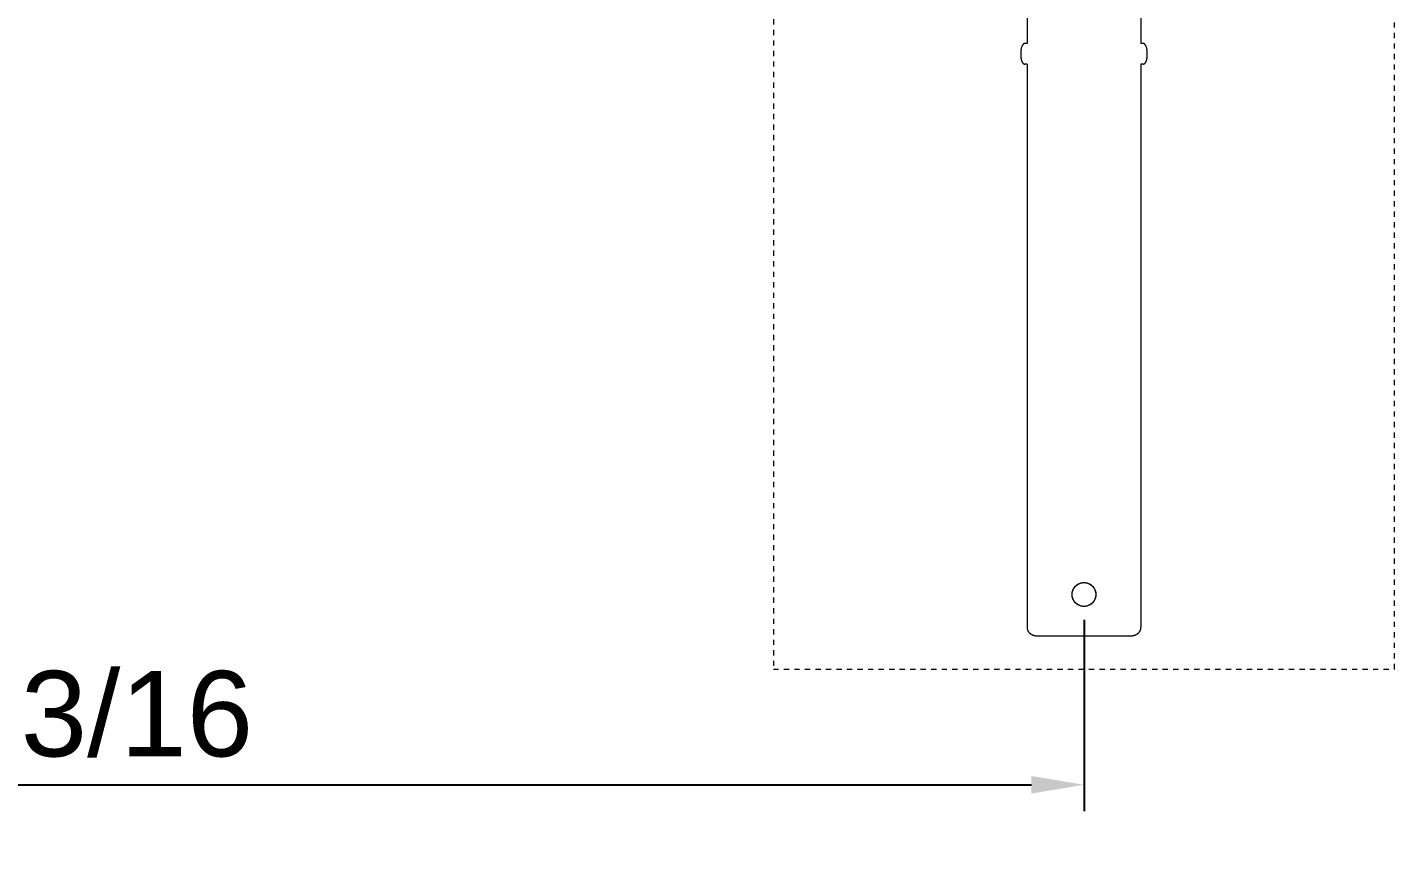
# Model space of a CAD drawing. Header units: inches. Extents: x -9 to 187, y -3 to 135.
# Drawn here: x 64.36 to 90.35, y -2.65 to 12.84 of the extents above; entities that cross this region are included whole.
import ezdxf

# ---------------------------------------------------------------- set-up
doc = ezdxf.new("R2010")
doc.units = ezdxf.units.IN
doc.linetypes.add('HIDDEN', pattern=[1.905, 1.27, -0.635])
for name, color, linetype, lineweight in [('ZANO_R', 7, 'Continuous', 0), ('ZANO_R_przerywana', 250, 'HIDDEN', 0), ('ZANO_W', 1, 'Continuous', 0)]:
    doc.layers.add(name, color=color, linetype=linetype, lineweight=lineweight)
doc.styles.get("Standard").update_dxf_attribs({"font": 'arial.ttf'})
doc.dimstyles.new('amerykanie', dxfattribs={"dimtxt": 50, "dimasz": 50, "dimexe": 0.5, "dimexo": 0.5, "dimgap": 1, "dimtad": 1, "dimdec": 0, "dimzin": 0, "dimlunit": 5, "dimtxsty": 'Standard', "dimcen": 0.09, "dimclrd": 1, "dimclre": 1, "dimclrt": 1, "dimazin": 0, "dimtfac": 1, "dimtdec": 0, "dimtmove": 0, "dimatfit": 3, "dimfxl": 1, "dimtzin": 0, "dimarcsym": 1})

# ---------------------------------------------------------------- blocks, each defined once
blk = doc.blocks.new('*D362')
at = {"layer": 'ZANO_W', "color": 1, "lineweight": -2}
for p, q in [((84.444, 1.576), (84.444, -2.063)), ((45.284, 1.556), (45.284, -2.063)), ((46.284, -1.563), (83.444, -1.563))]:
    blk.add_line(p, q, dxfattribs=at)
at = {"layer": 'ZANO_W', "color": 1}
for points in [[(46.284, -1.396), (46.284, -1.73), (45.284, -1.563)], [(83.444, -1.73), (83.444, -1.396), (84.444, -1.563)]]:
    blk.add_solid(points, dxfattribs=at)
at = {"layer": 'ZANO_W', "color": 1, "insert": (64.864, -0.222), "char_height": 1.625, "attachment_point": 5}
blk.add_mtext('39 3/16', dxfattribs=at)

msp = doc.modelspace()

# ---------------------------------------------------------------- linework, layer by layer
at = {"layer": 'ZANO_R'}
for p, q in [((83.36127, 13.75571), (83.36127, 12.5353)), ((85.5265, 13.75571), (85.5265, 12.5353)), ((83.26078, 12.47708), (83.25952, 12.4739)), ((83.26208, 12.48021), (83.26078, 12.47708)), ((83.26342, 12.48327), (83.26208, 12.48021)), ((83.26481, 12.48626), (83.26342, 12.48327)), ((83.26623, 12.48918), (83.26481, 12.48626)), ((83.26769, 12.49202), (83.26623, 12.48918)), ((83.26918, 12.49479), (83.26769, 12.49202)), ((83.27071, 12.49748), (83.26918, 12.49479)), ((83.27228, 12.50008), (83.27071, 12.49748)), ((83.27387, 12.5026), (83.27228, 12.50008)), ((83.27549, 12.50504), (83.27387, 12.5026)), ((83.27714, 12.50738), (83.27549, 12.50504)), ((83.27882, 12.50963), (83.27714, 12.50738)), ((83.28052, 12.51179), (83.27882, 12.50963)), ((83.28224, 12.51386), (83.28052, 12.51179)), ((83.28398, 12.51583), (83.28224, 12.51386)), ((83.28574, 12.51771), (83.28398, 12.51583)), ((83.28752, 12.51949), (83.28574, 12.51771)), ((83.28931, 12.52117), (83.28752, 12.51949)), ((83.29111, 12.52276), (83.28931, 12.52117)), ((83.29292, 12.52424), (83.29111, 12.52276)), ((83.29383, 12.52495), (83.29292, 12.52424)), ((83.29474, 12.52563), (83.29383, 12.52495)), ((83.29566, 12.52629), (83.29474, 12.52563)), ((83.29657, 12.52693), (83.29566, 12.52629)), ((83.29749, 12.52754), (83.29657, 12.52693)), ((83.2984, 12.52812), (83.29749, 12.52754)), ((83.29932, 12.52868), (83.2984, 12.52812)), ((83.30024, 12.52922), (83.29932, 12.52868)), ((83.30116, 12.52974), (83.30024, 12.52922)), ((83.30208, 12.53023), (83.30116, 12.52974)), ((83.30299, 12.53069), (83.30208, 12.53023)), ((83.30391, 12.53113), (83.30299, 12.53069)), ((83.30483, 12.53155), (83.30391, 12.53113)), ((83.30575, 12.53195), (83.30483, 12.53155)), ((83.30666, 12.53232), (83.30575, 12.53195)), ((83.30758, 12.53267), (83.30666, 12.53232)), ((83.30849, 12.533), (83.30758, 12.53267)), ((83.3094, 12.5333), (83.30849, 12.533)), ((83.31031, 12.53358), (83.3094, 12.5333)), ((83.31122, 12.53384), (83.31031, 12.53358)), ((83.31213, 12.53408), (83.31122, 12.53384)), ((83.31303, 12.5343), (83.31213, 12.53408)), ((83.31393, 12.53449), (83.31303, 12.5343)), ((83.31483, 12.53466), (83.31393, 12.53449)), ((83.31572, 12.53482), (83.31483, 12.53466)), ((83.31662, 12.53495), (83.31572, 12.53482)), ((83.31751, 12.53506), (83.31662, 12.53495)), ((83.31839, 12.53514), (83.31751, 12.53506)), ((83.31928, 12.53521), (83.31839, 12.53514)), ((83.32016, 12.53526), (83.31928, 12.53521)), ((83.32103, 12.53529), (83.32016, 12.53526)), ((83.3219, 12.5353), (83.32103, 12.53529)), ((83.36127, 12.5353), (83.3219, 12.5353)), ((85.56587, 12.5353), (85.5265, 12.5353)), ((85.56674, 12.53529), (85.56587, 12.5353)), ((85.56761, 12.53526), (85.56674, 12.53529)), ((85.56849, 12.53521), (85.56761, 12.53526)), ((85.56938, 12.53514), (85.56849, 12.53521)), ((85.57026, 12.53506), (85.56938, 12.53514)), ((85.57115, 12.53495), (85.57026, 12.53506)), ((85.57204, 12.53482), (85.57115, 12.53495)), ((85.57294, 12.53466), (85.57204, 12.53482)), ((85.57384, 12.53449), (85.57294, 12.53466)), ((85.57474, 12.5343), (85.57384, 12.53449)), ((85.57564, 12.53408), (85.57474, 12.5343)), ((85.57655, 12.53384), (85.57564, 12.53408)), ((85.57746, 12.53358), (85.57655, 12.53384)), ((85.57837, 12.5333), (85.57746, 12.53358)), ((85.57928, 12.533), (85.57837, 12.5333)), ((85.58019, 12.53267), (85.57928, 12.533)), ((85.58111, 12.53232), (85.58019, 12.53267)), ((85.58202, 12.53195), (85.58111, 12.53232)), ((85.58294, 12.53155), (85.58202, 12.53195)), ((85.58386, 12.53113), (85.58294, 12.53155)), ((85.58478, 12.53069), (85.58386, 12.53113)), ((85.58569, 12.53023), (85.58478, 12.53069)), ((85.58661, 12.52974), (85.58569, 12.53023)), ((85.58753, 12.52922), (85.58661, 12.52974)), ((85.58845, 12.52868), (85.58753, 12.52922)), ((85.58937, 12.52812), (85.58845, 12.52868)), ((85.59028, 12.52754), (85.58937, 12.52812)), ((85.5912, 12.52693), (85.59028, 12.52754)), ((85.59211, 12.52629), (85.5912, 12.52693)), ((85.59303, 12.52563), (85.59211, 12.52629)), ((85.59394, 12.52495), (85.59303, 12.52563)), ((85.59485, 12.52424), (85.59394, 12.52495)), ((85.59666, 12.52276), (85.59485, 12.52424)), ((85.59846, 12.52117), (85.59666, 12.52276)), ((85.60025, 12.51949), (85.59846, 12.52117)), ((85.60203, 12.51771), (85.60025, 12.51949)), ((85.60379, 12.51583), (85.60203, 12.51771)), ((85.60553, 12.51386), (85.60379, 12.51583)), ((85.60725, 12.51179), (85.60553, 12.51386)), ((85.60895, 12.50963), (85.60725, 12.51179)), ((85.61063, 12.50738), (85.60895, 12.50963)), ((85.61228, 12.50504), (85.61063, 12.50738)), ((85.6139, 12.5026), (85.61228, 12.50504)), ((85.61549, 12.50008), (85.6139, 12.5026)), ((85.61705, 12.49748), (85.61549, 12.50008)), ((85.61858, 12.49479), (85.61705, 12.49748)), ((85.62008, 12.49202), (85.61858, 12.49479)), ((85.62154, 12.48918), (85.62008, 12.49202)), ((85.62296, 12.48626), (85.62154, 12.48918)), ((85.62435, 12.48327), (85.62296, 12.48626)), ((85.62569, 12.48021), (85.62435, 12.48327)), ((85.62699, 12.47708), (85.62569, 12.48021)), ((85.62825, 12.4739), (85.62699, 12.47708)), ((83.24325, 12.38485), (83.24317, 12.37783)), ((83.24317, 12.37783), (83.24317, 12.2991)), ((83.24317, 12.2991), (83.24325, 12.29208)), ((83.24349, 12.39198), (83.24325, 12.38485)), ((83.24325, 12.29208), (83.24349, 12.28495)), ((83.2439, 12.3992), (83.24349, 12.39198)), ((83.24349, 12.28495), (83.2439, 12.27773)), ((83.24448, 12.40649), (83.2439, 12.3992)), ((83.2439, 12.27773), (83.24448, 12.27045)), ((83.24525, 12.41381), (83.24448, 12.40649)), ((83.24448, 12.27045), (83.24525, 12.26312)), ((83.24621, 12.42116), (83.24525, 12.41381)), ((83.24525, 12.26312), (83.24621, 12.25577)), ((83.24736, 12.4285), (83.24621, 12.42116)), ((83.24621, 12.25577), (83.24736, 12.24843)), ((83.2487, 12.4358), (83.24736, 12.4285)), ((83.24736, 12.24843), (83.2487, 12.24114)), ((83.25023, 12.44303), (83.2487, 12.4358)), ((83.2487, 12.24114), (83.25023, 12.23391)), ((83.25196, 12.45016), (83.25023, 12.44303)), ((83.25023, 12.23391), (83.25196, 12.22677)), ((83.25389, 12.45716), (83.25196, 12.45016)), ((83.25196, 12.22677), (83.25389, 12.21977)), ((83.256, 12.464), (83.25389, 12.45716)), ((83.25389, 12.21977), (83.256, 12.21293)), ((83.2583, 12.47065), (83.256, 12.464)), ((83.25952, 12.4739), (83.2583, 12.47065)), ((85.62947, 12.47065), (85.62825, 12.4739)), ((85.63177, 12.464), (85.62947, 12.47065)), ((85.63388, 12.45716), (85.63177, 12.464)), ((85.63177, 12.21293), (85.63388, 12.21977)), ((85.6358, 12.45016), (85.63388, 12.45716)), ((85.63388, 12.21977), (85.6358, 12.22677)), ((85.63754, 12.44303), (85.6358, 12.45016)), ((85.6358, 12.22677), (85.63754, 12.23391)), ((85.63907, 12.4358), (85.63754, 12.44303)), ((85.63754, 12.23391), (85.63907, 12.24114)), ((85.64041, 12.4285), (85.63907, 12.4358)), ((85.63907, 12.24114), (85.64041, 12.24843)), ((85.64156, 12.42116), (85.64041, 12.4285)), ((85.64041, 12.24843), (85.64156, 12.25577)), ((85.64252, 12.41381), (85.64156, 12.42116)), ((85.64156, 12.25577), (85.64252, 12.26312)), ((85.64329, 12.40649), (85.64252, 12.41381)), ((85.64252, 12.26312), (85.64329, 12.27045)), ((85.64387, 12.3992), (85.64329, 12.40649)), ((85.64329, 12.27045), (85.64387, 12.27773)), ((85.64428, 12.39198), (85.64387, 12.3992)), ((85.64387, 12.27773), (85.64428, 12.28495)), ((85.64452, 12.38485), (85.64428, 12.39198)), ((85.64428, 12.28495), (85.64452, 12.29208)), ((85.6446, 12.37783), (85.64452, 12.38485)), ((85.64452, 12.29208), (85.6446, 12.2991)), ((85.6446, 12.2991), (85.6446, 12.37783)), ((83.256, 12.21293), (83.2583, 12.20628)), ((83.2583, 12.20628), (83.25952, 12.20303)), ((83.25952, 12.20303), (83.26078, 12.19985)), ((83.26078, 12.19985), (83.26208, 12.19672)), ((83.26208, 12.19672), (83.26342, 12.19366)), ((83.26342, 12.19366), (83.26481, 12.19067)), ((83.26481, 12.19067), (83.26623, 12.18775)), ((83.26623, 12.18775), (83.26769, 12.18491)), ((83.26769, 12.18491), (83.26918, 12.18214)), ((83.26918, 12.18214), (83.27071, 12.17945)), ((83.27071, 12.17945), (83.27228, 12.17685)), ((83.27228, 12.17685), (83.27387, 12.17433)), ((83.27387, 12.17433), (83.27549, 12.17189)), ((83.27549, 12.17189), (83.27714, 12.16955)), ((83.27714, 12.16955), (83.27882, 12.1673)), ((83.27882, 12.1673), (83.28052, 12.16514)), ((83.28052, 12.16514), (83.28224, 12.16307)), ((83.28224, 12.16307), (83.28398, 12.1611)), ((83.28398, 12.1611), (83.28574, 12.15922)), ((83.28574, 12.15922), (83.28752, 12.15744)), ((83.28752, 12.15744), (83.28931, 12.15576)), ((83.28931, 12.15576), (83.29111, 12.15417)), ((83.29111, 12.15417), (83.29292, 12.15269)), ((83.29292, 12.15269), (83.29383, 12.15198)), ((83.29383, 12.15198), (83.29474, 12.1513)), ((83.29474, 12.1513), (83.29566, 12.15064)), ((83.29566, 12.15064), (83.29657, 12.15)), ((83.29657, 12.15), (83.29749, 12.14939)), ((83.29749, 12.14939), (83.2984, 12.14881)), ((83.2984, 12.14881), (83.29932, 12.14825)), ((83.29932, 12.14825), (83.30024, 12.14771)), ((83.30024, 12.14771), (83.30116, 12.14719)), ((83.30116, 12.14719), (83.30208, 12.14671)), ((83.30208, 12.14671), (83.30299, 12.14624)), ((83.30299, 12.14624), (83.30391, 12.1458)), ((83.30391, 12.1458), (83.30483, 12.14538)), ((83.30483, 12.14538), (83.30575, 12.14498)), ((83.30575, 12.14498), (83.30666, 12.14461)), ((83.30666, 12.14461), (83.30758, 12.14426)), ((83.30758, 12.14426), (83.30849, 12.14393)), ((83.30849, 12.14393), (83.3094, 12.14363)), ((83.3094, 12.14363), (83.31031, 12.14335)), ((83.31031, 12.14335), (83.31122, 12.14309)), ((83.31122, 12.14309), (83.31213, 12.14285)), ((83.31213, 12.14285), (83.31303, 12.14263)), ((83.31303, 12.14263), (83.31393, 12.14244)), ((83.31393, 12.14244), (83.31483, 12.14227)), ((83.31483, 12.14227), (83.31572, 12.14212)), ((83.31572, 12.14212), (83.31662, 12.14199)), ((83.31662, 12.14199), (83.31751, 12.14188)), ((83.31751, 12.14188), (83.31839, 12.14179)), ((83.31839, 12.14179), (83.31928, 12.14172)), ((83.31928, 12.14172), (83.32016, 12.14167)), ((83.32016, 12.14167), (83.32103, 12.14164)), ((83.32103, 12.14164), (83.3219, 12.14163)), ((83.36127, 12.14163), (83.3219, 12.14163)), ((83.36127, 12.14163), (83.36127, 2.64638)), ((85.5265, 12.14163), (85.5265, 2.64638)), ((85.56587, 12.14163), (85.5265, 12.14163)), ((85.56587, 12.14163), (85.56674, 12.14164)), ((85.56674, 12.14164), (85.56761, 12.14167)), ((85.56761, 12.14167), (85.56849, 12.14172)), ((85.56849, 12.14172), (85.56938, 12.14179)), ((85.56938, 12.14179), (85.57026, 12.14188)), ((85.57026, 12.14188), (85.57115, 12.14199)), ((85.57115, 12.14199), (85.57204, 12.14212)), ((85.57204, 12.14212), (85.57294, 12.14227)), ((85.57294, 12.14227), (85.57384, 12.14244)), ((85.57384, 12.14244), (85.57474, 12.14263)), ((85.57474, 12.14263), (85.57564, 12.14285)), ((85.57564, 12.14285), (85.57655, 12.14309)), ((85.57655, 12.14309), (85.57746, 12.14335)), ((85.57746, 12.14335), (85.57837, 12.14363)), ((85.57837, 12.14363), (85.57928, 12.14393)), ((85.57928, 12.14393), (85.58019, 12.14426)), ((85.58019, 12.14426), (85.58111, 12.14461)), ((85.58111, 12.14461), (85.58202, 12.14498)), ((85.58202, 12.14498), (85.58294, 12.14538)), ((85.58294, 12.14538), (85.58386, 12.1458)), ((85.58386, 12.1458), (85.58478, 12.14624)), ((85.58478, 12.14624), (85.58569, 12.14671)), ((85.58569, 12.14671), (85.58661, 12.14719)), ((85.58661, 12.14719), (85.58753, 12.14771)), ((85.58753, 12.14771), (85.58845, 12.14825)), ((85.58845, 12.14825), (85.58937, 12.14881)), ((85.58937, 12.14881), (85.59028, 12.14939)), ((85.59028, 12.14939), (85.5912, 12.15)), ((85.5912, 12.15), (85.59211, 12.15064)), ((85.59211, 12.15064), (85.59303, 12.1513)), ((85.59303, 12.1513), (85.59394, 12.15198)), ((85.59394, 12.15198), (85.59485, 12.15269)), ((85.59485, 12.15269), (85.59666, 12.15417)), ((85.59666, 12.15417), (85.59846, 12.15576)), ((85.59846, 12.15576), (85.60025, 12.15744)), ((85.60025, 12.15744), (85.60203, 12.15922)), ((85.60203, 12.15922), (85.60379, 12.1611)), ((85.60379, 12.1611), (85.60553, 12.16307)), ((85.60553, 12.16307), (85.60725, 12.16514)), ((85.60725, 12.16514), (85.60895, 12.1673)), ((85.60895, 12.1673), (85.61063, 12.16955)), ((85.61063, 12.16955), (85.61228, 12.17189)), ((85.61228, 12.17189), (85.6139, 12.17433)), ((85.6139, 12.17433), (85.61549, 12.17685)), ((85.61549, 12.17685), (85.61705, 12.17945)), ((85.61705, 12.17945), (85.61858, 12.18214)), ((85.61858, 12.18214), (85.62008, 12.18491)), ((85.62008, 12.18491), (85.62154, 12.18775)), ((85.62154, 12.18775), (85.62296, 12.19067)), ((85.62296, 12.19067), (85.62435, 12.19366)), ((85.62435, 12.19366), (85.62569, 12.19672)), ((85.62569, 12.19672), (85.62699, 12.19985)), ((85.62699, 12.19985), (85.62825, 12.20303)), ((85.62825, 12.20303), (85.62947, 12.20628)), ((85.62947, 12.20628), (85.63177, 12.21293)), ((83.36127, 2.64638), (83.36127, 1.42598)), ((85.5265, 2.64638), (85.5265, 1.42598)), ((84.21835, 2.07519), (84.21914, 2.08288)), ((84.21914, 2.08288), (84.22019, 2.09054)), ((84.22019, 2.09054), (84.2215, 2.09815)), ((84.2215, 2.09815), (84.22308, 2.10572)), ((84.22308, 2.10572), (84.22491, 2.11323)), ((84.22491, 2.11323), (84.227, 2.12067)), ((84.227, 2.12067), (84.22933, 2.12804)), ((84.22933, 2.12804), (84.23192, 2.13532)), ((84.23192, 2.13532), (84.23476, 2.14251)), ((84.23476, 2.14251), (84.23784, 2.1496)), ((84.23784, 2.1496), (84.24116, 2.15658)), ((84.24116, 2.15658), (84.24472, 2.16345)), ((84.24472, 2.16345), (84.24851, 2.17018)), ((84.24851, 2.17018), (84.25252, 2.17679)), ((84.25252, 2.17679), (84.25676, 2.18325)), ((84.25676, 2.18325), (84.26122, 2.18956)), ((84.26122, 2.18956), (84.26589, 2.19572)), ((84.26589, 2.19572), (84.27077, 2.20172)), ((84.27077, 2.20172), (84.27585, 2.20754)), ((84.27585, 2.20754), (84.28113, 2.21319)), ((84.28113, 2.21319), (84.28659, 2.21866)), ((84.28659, 2.21866), (84.29224, 2.22393)), ((84.29224, 2.22393), (84.29807, 2.22901)), ((84.29807, 2.22901), (84.30406, 2.23389)), ((84.30406, 2.23389), (84.31022, 2.23856)), ((84.31022, 2.23856), (84.31654, 2.24302)), ((84.31654, 2.24302), (84.323, 2.24725)), ((84.323, 2.24725), (84.32961, 2.25127)), ((84.32961, 2.25127), (84.33635, 2.25506)), ((84.33635, 2.25506), (84.34321, 2.25861)), ((84.34321, 2.25861), (84.35019, 2.26193)), ((84.35019, 2.26193), (84.35728, 2.26501)), ((84.35728, 2.26501), (84.36447, 2.26784)), ((84.36447, 2.26784), (84.37175, 2.27043)), ((84.37175, 2.27043), (84.37912, 2.27277)), ((84.37912, 2.27277), (84.38656, 2.27485)), ((84.38656, 2.27485), (84.39407, 2.27668)), ((84.39407, 2.27668), (84.40164, 2.27826)), ((84.40164, 2.27826), (84.40926, 2.27957)), ((84.40926, 2.27957), (84.41692, 2.28062)), ((84.41692, 2.28062), (84.42461, 2.28141)), ((84.42461, 2.28141), (84.43232, 2.28194)), ((84.43232, 2.28194), (84.44004, 2.2822)), ((84.44004, 2.2822), (84.44777, 2.2822)), ((84.44777, 2.2822), (84.4555, 2.28193)), ((84.4555, 2.28193), (84.46321, 2.28141)), ((84.46321, 2.28141), (84.4709, 2.28062)), ((84.4709, 2.28062), (84.47855, 2.27956)), ((84.47855, 2.27956), (84.48617, 2.27825)), ((84.48617, 2.27825), (84.49374, 2.27667)), ((84.49374, 2.27667), (84.50125, 2.27484)), ((84.50125, 2.27484), (84.50869, 2.27276)), ((84.50869, 2.27276), (84.51606, 2.27042)), ((84.51606, 2.27042), (84.52334, 2.26783)), ((84.52334, 2.26783), (84.53053, 2.26499)), ((84.53053, 2.26499), (84.53762, 2.26191)), ((84.53762, 2.26191), (84.5446, 2.25859)), ((84.5446, 2.25859), (84.55146, 2.25504)), ((84.55146, 2.25504), (84.5582, 2.25125)), ((84.5582, 2.25125), (84.5648, 2.24723)), ((84.5648, 2.24723), (84.57127, 2.24299)), ((84.57127, 2.24299), (84.57758, 2.23853)), ((84.57758, 2.23853), (84.58374, 2.23386)), ((84.58374, 2.23386), (84.58973, 2.22898)), ((84.58973, 2.22898), (84.59556, 2.2239)), ((84.59556, 2.2239), (84.60121, 2.21863)), ((84.60121, 2.21863), (84.60667, 2.21316)), ((84.60667, 2.21316), (84.61195, 2.20751)), ((84.61195, 2.20751), (84.61703, 2.20168)), ((84.61703, 2.20168), (84.6219, 2.19569)), ((84.6219, 2.19569), (84.62657, 2.18953)), ((84.62657, 2.18953), (84.63103, 2.18321)), ((84.63103, 2.18321), (84.63527, 2.17675)), ((84.63527, 2.17675), (84.63929, 2.17015)), ((84.63929, 2.17015), (84.64307, 2.16341)), ((84.64307, 2.16341), (84.64663, 2.15654)), ((84.64663, 2.15654), (84.64995, 2.14956)), ((84.64995, 2.14956), (84.65303, 2.14247)), ((84.65303, 2.14247), (84.65586, 2.13528)), ((84.65586, 2.13528), (84.65845, 2.128)), ((84.65845, 2.128), (84.66079, 2.12063)), ((84.66079, 2.12063), (84.66287, 2.11319)), ((84.66287, 2.11319), (84.6647, 2.10568)), ((84.6647, 2.10568), (84.66627, 2.09811)), ((84.66627, 2.09811), (84.66759, 2.09049)), ((84.66759, 2.09049), (84.66864, 2.08284)), ((84.66864, 2.08284), (84.66943, 2.07515)), ((84.21755, 2.05975), (84.21782, 2.06748)), ((84.21755, 2.05203), (84.21755, 2.05975)), ((84.21782, 2.0443), (84.21755, 2.05203)), ((84.21782, 2.06748), (84.21835, 2.07519)), ((84.21834, 2.03659), (84.21782, 2.0443)), ((84.21913, 2.0289), (84.21834, 2.03659)), ((84.22018, 2.02124), (84.21913, 2.0289)), ((84.2215, 2.01363), (84.22018, 2.02124)), ((84.22307, 2.00606), (84.2215, 2.01363)), ((84.2249, 1.99855), (84.22307, 2.00606)), ((84.22698, 1.9911), (84.2249, 1.99855)), ((84.22932, 1.98374), (84.22698, 1.9911)), ((84.23191, 1.97645), (84.22932, 1.98374)), ((84.23474, 1.96926), (84.23191, 1.97645)), ((84.23782, 1.96217), (84.23474, 1.96926)), ((84.24114, 1.95519), (84.23782, 1.96217)), ((84.2447, 1.94833), (84.24114, 1.95519)), ((84.24848, 1.94159), (84.2447, 1.94833)), ((84.2525, 1.93499), (84.24848, 1.94159)), ((84.25674, 1.92852), (84.2525, 1.93499)), ((84.26119, 1.92221), (84.25674, 1.92852)), ((84.26586, 1.91605), (84.26119, 1.92221)), ((84.27074, 1.91005), (84.26586, 1.91605)), ((84.27582, 1.90423), (84.27074, 1.91005)), ((84.2811, 1.89858), (84.27582, 1.90423)), ((84.28656, 1.89311), (84.2811, 1.89858)), ((84.29221, 1.88783), (84.28656, 1.89311)), ((84.29803, 1.88275), (84.29221, 1.88783)), ((84.30403, 1.87787), (84.29803, 1.88275)), ((84.31019, 1.8732), (84.30403, 1.87787)), ((84.3165, 1.86875), (84.31019, 1.8732)), ((84.32297, 1.86451), (84.3165, 1.86875)), ((84.32957, 1.86049), (84.32297, 1.86451)), ((84.33631, 1.8567), (84.32957, 1.86049)), ((84.34317, 1.85314), (84.33631, 1.8567)), ((84.35015, 1.84982), (84.34317, 1.85314)), ((84.35724, 1.84674), (84.35015, 1.84982)), ((84.36443, 1.84391), (84.35724, 1.84674)), ((84.37171, 1.84132), (84.36443, 1.84391)), ((84.37908, 1.83898), (84.37171, 1.84132)), ((84.38652, 1.83689), (84.37908, 1.83898)), ((84.39403, 1.83506), (84.38652, 1.83689)), ((84.4016, 1.83349), (84.39403, 1.83506)), ((84.40922, 1.83217), (84.4016, 1.83349)), ((84.41687, 1.83112), (84.40922, 1.83217)), ((84.42456, 1.83033), (84.41687, 1.83112)), ((84.43227, 1.8298), (84.42456, 1.83033)), ((84.44, 1.82954), (84.43227, 1.8298)), ((84.44773, 1.82954), (84.44, 1.82954)), ((84.45545, 1.8298), (84.44773, 1.82954)), ((84.46316, 1.83033), (84.45545, 1.8298)), ((84.47085, 1.83112), (84.46316, 1.83033)), ((84.47851, 1.83217), (84.47085, 1.83112)), ((84.48613, 1.83348), (84.47851, 1.83217)), ((84.4937, 1.83505), (84.48613, 1.83348)), ((84.50121, 1.83688), (84.4937, 1.83505)), ((84.50865, 1.83897), (84.50121, 1.83688)), ((84.51602, 1.8413), (84.50865, 1.83897)), ((84.5233, 1.84389), (84.51602, 1.8413)), ((84.53049, 1.84673), (84.5233, 1.84389)), ((84.53758, 1.84981), (84.53049, 1.84673)), ((84.54456, 1.85312), (84.53758, 1.84981)), ((84.55142, 1.85668), (84.54456, 1.85312)), ((84.55816, 1.86047), (84.55142, 1.85668)), ((84.56477, 1.86448), (84.55816, 1.86047)), ((84.57123, 1.86872), (84.56477, 1.86448)), ((84.57755, 1.87318), (84.57123, 1.86872)), ((84.5837, 1.87785), (84.57755, 1.87318)), ((84.5897, 1.88273), (84.5837, 1.87785)), ((84.59553, 1.8878), (84.5897, 1.88273)), ((84.60118, 1.89308), (84.59553, 1.8878)), ((84.60664, 1.89854), (84.60118, 1.89308)), ((84.61192, 1.90419), (84.60664, 1.89854)), ((84.617, 1.91002), (84.61192, 1.90419)), ((84.62188, 1.91601), (84.617, 1.91002)), ((84.62655, 1.92217), (84.62188, 1.91601)), ((84.63101, 1.92849), (84.62655, 1.92217)), ((84.63525, 1.93495), (84.63101, 1.92849)), ((84.63926, 1.94155), (84.63525, 1.93495)), ((84.64305, 1.94829), (84.63926, 1.94155)), ((84.64661, 1.95515), (84.64305, 1.94829)), ((84.64993, 1.96213), (84.64661, 1.95515)), ((84.65301, 1.96922), (84.64993, 1.96213)), ((84.65585, 1.97641), (84.65301, 1.96922)), ((84.65844, 1.9837), (84.65585, 1.97641)), ((84.66077, 1.99106), (84.65844, 1.9837)), ((84.66286, 1.99851), (84.66077, 1.99106)), ((84.66469, 2.00601), (84.66286, 1.99851)), ((84.66626, 2.01358), (84.66469, 2.00601)), ((84.66758, 2.0212), (84.66626, 2.01358)), ((84.66863, 2.02886), (84.66758, 2.0212)), ((84.66942, 2.03655), (84.66863, 2.02886)), ((84.66995, 2.04426), (84.66942, 2.03655)), ((84.66943, 2.07515), (84.66995, 2.06744)), ((84.66995, 2.06744), (84.67022, 2.05971)), ((84.67022, 2.05198), (84.66995, 2.04426)), ((84.67022, 2.05971), (84.67022, 2.05198)), ((83.36127, 1.42598), (83.36134, 1.42209)), ((83.36134, 1.42209), (83.36152, 1.4182)), ((83.36152, 1.4182), (83.36183, 1.41432)), ((83.36183, 1.41432), (83.36226, 1.41045)), ((83.36226, 1.41045), (83.36281, 1.40659)), ((83.36281, 1.40659), (83.36348, 1.40276)), ((83.36348, 1.40276), (83.36427, 1.39894)), ((83.36427, 1.39894), (83.36517, 1.39515)), ((83.36517, 1.39515), (83.36624, 1.39125)), ((83.36624, 1.39125), (83.36742, 1.38738)), ((83.36742, 1.38738), (83.36873, 1.38355)), ((83.36873, 1.38355), (83.37016, 1.37977)), ((83.37016, 1.37977), (83.37169, 1.37602)), ((83.37169, 1.37602), (83.37334, 1.37233)), ((83.37334, 1.37233), (83.3751, 1.36868)), ((83.3751, 1.36868), (83.37696, 1.36509)), ((83.37696, 1.36509), (83.37899, 1.36144)), ((83.37899, 1.36144), (83.38112, 1.35786)), ((83.38112, 1.35786), (83.38336, 1.35433)), ((83.38336, 1.35433), (83.38569, 1.35087)), ((83.38569, 1.35087), (83.38812, 1.34748)), ((83.38812, 1.34748), (83.39064, 1.34415)), ((83.39064, 1.34415), (83.39325, 1.34089)), ((83.39325, 1.34089), (83.39594, 1.3377)), ((83.39594, 1.3377), (83.39877, 1.33453)), ((83.39877, 1.33453), (83.40167, 1.33143)), ((83.40167, 1.33143), (83.40466, 1.32841)), ((83.40466, 1.32841), (83.40772, 1.32546)), ((83.40772, 1.32546), (83.41084, 1.32259)), ((83.41084, 1.32259), (83.41404, 1.31979)), ((83.41404, 1.31979), (83.4173, 1.31707)), ((83.4173, 1.31707), (83.42062, 1.31442)), ((83.42062, 1.31442), (83.42428, 1.31165)), ((83.42428, 1.31165), (83.42801, 1.30896)), ((83.42801, 1.30896), (83.43179, 1.30636)), ((83.43179, 1.30636), (83.43564, 1.30386)), ((83.43564, 1.30386), (83.43954, 1.30144)), ((83.43954, 1.30144), (83.44349, 1.29911)), ((85.44428, 1.29911), (85.44823, 1.30144)), ((85.44823, 1.30144), (85.45213, 1.30386)), ((85.45213, 1.30386), (85.45598, 1.30636)), ((85.45598, 1.30636), (85.45976, 1.30896)), ((85.45976, 1.30896), (85.46349, 1.31165)), ((85.46349, 1.31165), (85.46714, 1.31442)), ((85.46714, 1.31442), (85.47047, 1.31707)), ((85.47047, 1.31707), (85.47373, 1.31979)), ((85.47373, 1.31979), (85.47692, 1.32259)), ((85.47692, 1.32259), (85.48005, 1.32546)), ((85.48005, 1.32546), (85.48311, 1.32841)), ((85.48311, 1.32841), (85.4861, 1.33143)), ((85.4861, 1.33143), (85.489, 1.33453)), ((85.489, 1.33453), (85.49183, 1.3377)), ((85.49183, 1.3377), (85.49452, 1.34089)), ((85.49452, 1.34089), (85.49713, 1.34415)), ((85.49713, 1.34415), (85.49965, 1.34748)), ((85.49965, 1.34748), (85.50208, 1.35087)), ((85.50208, 1.35087), (85.50441, 1.35433)), ((85.50441, 1.35433), (85.50664, 1.35786)), ((85.50664, 1.35786), (85.50878, 1.36144)), ((85.50878, 1.36144), (85.51081, 1.36509)), ((85.51081, 1.36509), (85.51267, 1.36868)), ((85.51267, 1.36868), (85.51442, 1.37233)), ((85.51442, 1.37233), (85.51607, 1.37602)), ((85.51607, 1.37602), (85.51761, 1.37977)), ((85.51761, 1.37977), (85.51904, 1.38355)), ((85.51904, 1.38355), (85.52034, 1.38738)), ((85.52034, 1.38738), (85.52153, 1.39125)), ((85.52153, 1.39125), (85.5226, 1.39515)), ((85.5226, 1.39515), (85.5235, 1.39894)), ((85.5235, 1.39894), (85.52429, 1.40276)), ((85.52429, 1.40276), (85.52496, 1.40659)), ((85.52496, 1.40659), (85.52551, 1.41045)), ((85.52551, 1.41045), (85.52594, 1.41432)), ((85.52594, 1.41432), (85.52625, 1.4182)), ((85.52625, 1.4182), (85.52643, 1.42209)), ((85.52643, 1.42209), (85.5265, 1.42598)), ((83.44349, 1.29911), (83.4475, 1.29686)), ((83.4475, 1.29686), (83.45156, 1.29471)), ((83.45156, 1.29471), (83.45566, 1.29264)), ((83.45566, 1.29264), (83.45981, 1.29066)), ((83.45981, 1.29066), (83.464, 1.28877)), ((83.464, 1.28877), (83.46822, 1.28696)), ((83.46822, 1.28696), (83.47249, 1.28524)), ((83.47249, 1.28524), (83.47678, 1.28361)), ((83.47678, 1.28361), (83.48111, 1.28206)), ((83.48111, 1.28206), (83.48547, 1.2806)), ((83.48547, 1.2806), (83.49016, 1.27913)), ((83.49016, 1.27913), (83.49488, 1.27776)), ((83.49488, 1.27776), (83.49962, 1.27648)), ((83.49962, 1.27648), (83.50439, 1.2753)), ((83.50439, 1.2753), (83.50919, 1.27421)), ((83.50919, 1.27421), (83.514, 1.27322)), ((83.514, 1.27322), (83.51884, 1.27233)), ((83.51884, 1.27233), (83.52369, 1.27153)), ((83.52369, 1.27153), (83.52856, 1.27082)), ((83.52856, 1.27082), (83.53346, 1.2702)), ((83.53346, 1.2702), (83.53836, 1.26968)), ((83.53836, 1.26968), (83.54327, 1.26926)), ((83.54327, 1.26926), (83.54819, 1.26893)), ((83.54819, 1.26893), (83.55311, 1.2687)), ((83.55311, 1.2687), (83.55803, 1.26856)), ((83.55803, 1.26856), (83.56296, 1.26851)), ((83.56296, 1.26851), (83.77202, 1.26851)), ((83.77202, 1.26851), (83.81022, 1.26851)), ((83.81022, 1.26851), (85.07755, 1.26851)), ((85.07755, 1.26851), (85.11574, 1.26851)), ((85.11574, 1.26851), (85.32481, 1.26851)), ((85.32481, 1.26851), (85.32974, 1.26856)), ((85.32974, 1.26856), (85.33466, 1.2687)), ((85.33466, 1.2687), (85.33958, 1.26893)), ((85.33958, 1.26893), (85.3445, 1.26926)), ((85.3445, 1.26926), (85.34941, 1.26968)), ((85.34941, 1.26968), (85.35431, 1.2702)), ((85.35431, 1.2702), (85.3592, 1.27082)), ((85.3592, 1.27082), (85.36408, 1.27153)), ((85.36408, 1.27153), (85.36893, 1.27233)), ((85.36893, 1.27233), (85.37377, 1.27322)), ((85.37377, 1.27322), (85.37858, 1.27421)), ((85.37858, 1.27421), (85.38337, 1.2753)), ((85.38337, 1.2753), (85.38815, 1.27648)), ((85.38815, 1.27648), (85.39289, 1.27776)), ((85.39289, 1.27776), (85.39761, 1.27913)), ((85.39761, 1.27913), (85.4023, 1.2806)), ((85.4023, 1.2806), (85.40666, 1.28206)), ((85.40666, 1.28206), (85.41099, 1.28361)), ((85.41099, 1.28361), (85.41528, 1.28524)), ((85.41528, 1.28524), (85.41955, 1.28696)), ((85.41955, 1.28696), (85.42377, 1.28877)), ((85.42377, 1.28877), (85.42796, 1.29066)), ((85.42796, 1.29066), (85.43211, 1.29264)), ((85.43211, 1.29264), (85.43621, 1.29471)), ((85.43621, 1.29471), (85.44027, 1.29686)), ((85.44027, 1.29686), (85.44428, 1.29911))]:
    msp.add_line(p, q, dxfattribs=at)
msp.add_circle((84.4439, 2.05585), 0.22634, dxfattribs=at)
at = {"layer": 'ZANO_R_przerywana', "ltscale": 0.05}
for p, q in [((78.53873, 28.19604), (78.53873, 0.63863)), ((90.34904, 0.63863), (90.34904, 28.19604)), ((78.53873, 0.63863), (90.34904, 0.63863))]:
    msp.add_line(p, q, dxfattribs=at)

# ---------------------------------------------------------------- dimensions: what is measured, and where the dimension line sits
at = {"layer": 'ZANO_W'}
dim = msp.add_linear_dim(base=(84.44388, -1.56312), p1=(45.2845, 2.05587), p2=(84.44388, 2.07555), dimstyle='amerykanie', override={"dimtxt": 1.625, "dimasz": 1, "dimgap": 0.5, "dimdec": 4, "dimaunit": 1, "dimadec": 1, "dimtdec": 4, "dimtmove": 1, "dimfrac": 2}, dxfattribs=at)
dim.commit()
dim.dimension.update_dxf_attribs({"geometry": '*D362', "text_midpoint": (64.86419, -0.22235)})

doc.saveas('drawing.dxf')
